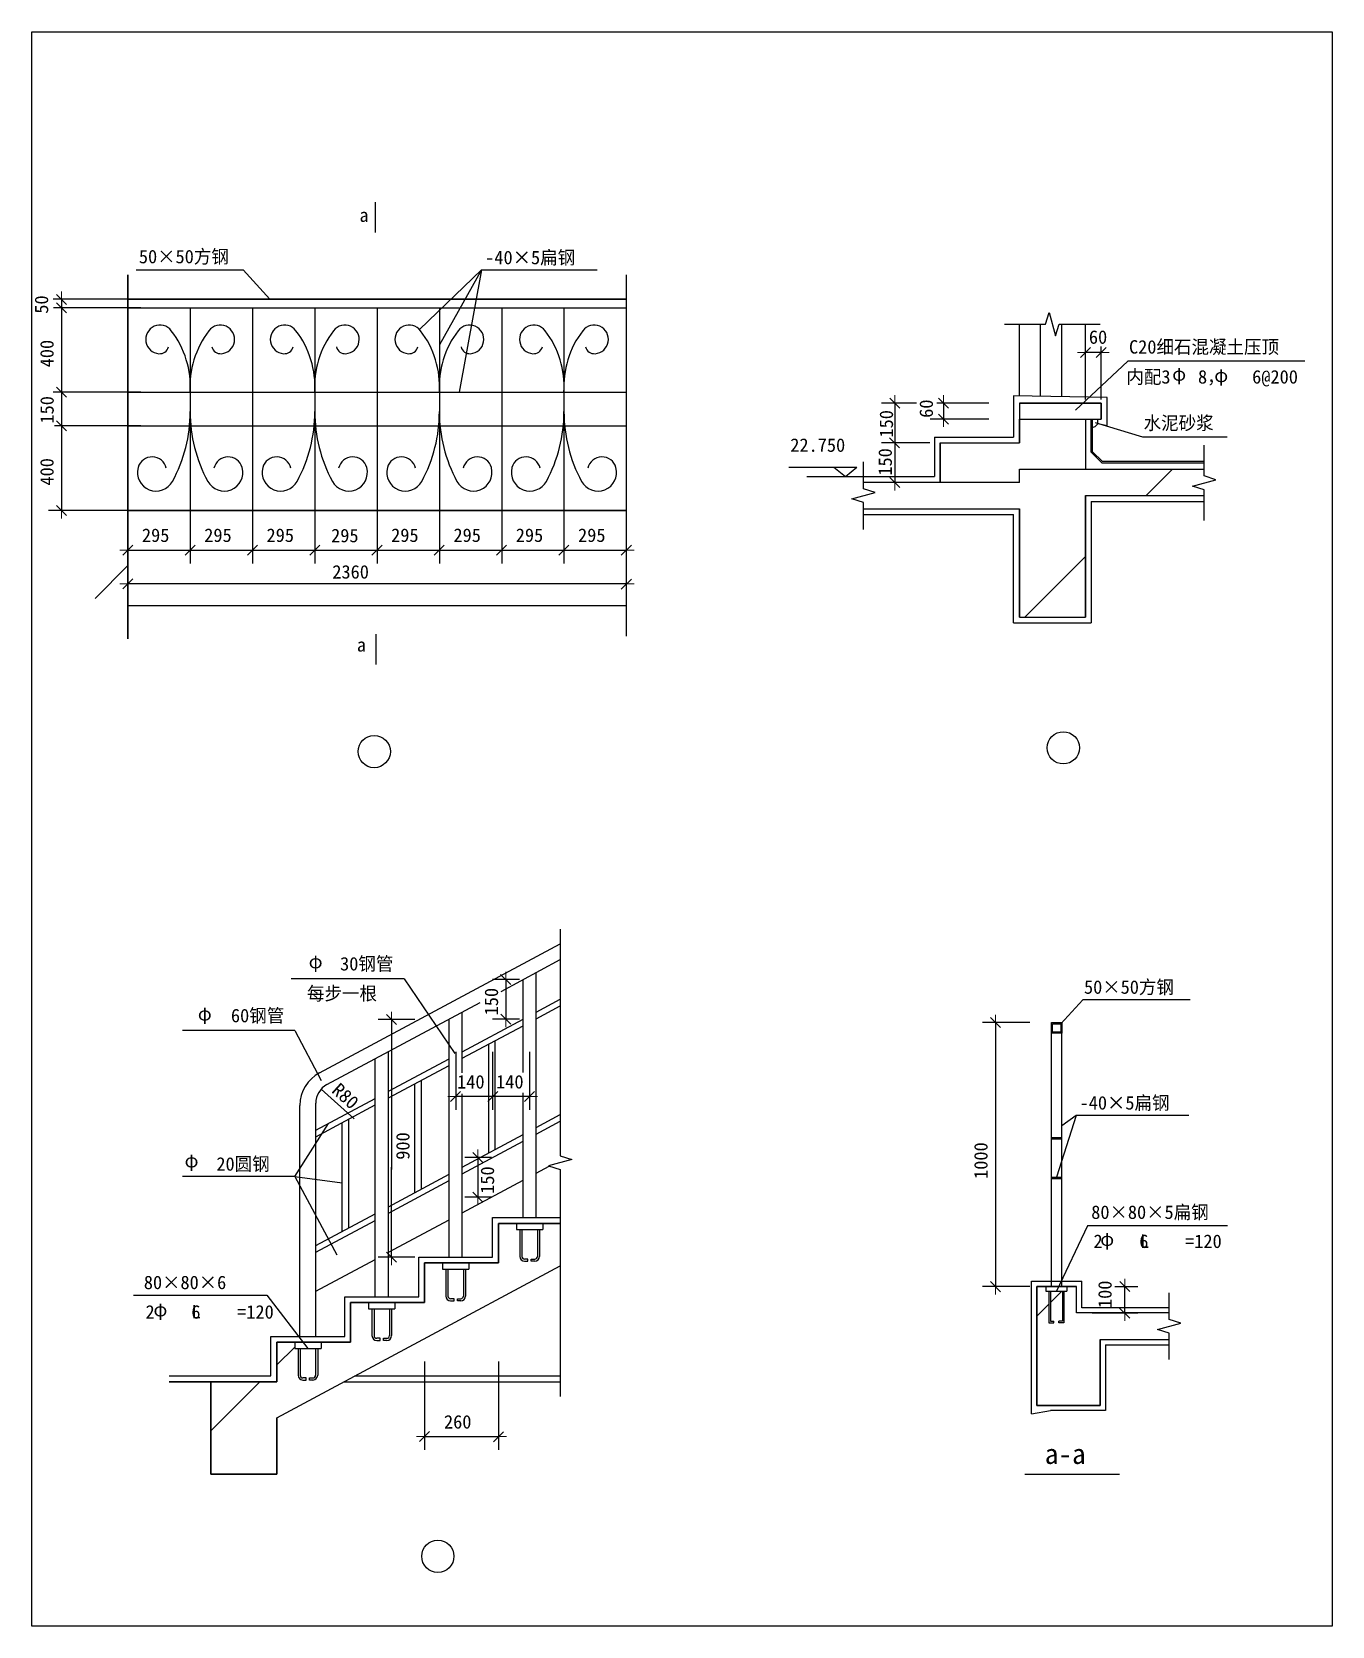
# Model space of a CAD drawing. Header units: metres. Extents: x 698 to 25323, y 388 to 30586.
import ezdxf

# ---------------------------------------------------------------- set-up
doc = ezdxf.new("R2010")
doc.units = ezdxf.units.M
for name, color, linetype in [('OTHER', 7, 'Continuous'), ('PUB_DIM', 3, 'Continuous'), ('Q', 4, 'Continuous')]:
    doc.layers.add(name, color=color, linetype=linetype)
pattern_1 = [(45, (0, 0), (-3367.6, 3367.6), [])]

# ---------------------------------------------------------------- blocks, each defined once
blk = doc.blocks.new('_DIMX')
at = {"lineweight": 15}
blk.add_line((-150, 0), (150, 0), dxfattribs=at)
blk.add_lwpolyline([(-93.77, -95.45), (95.93, 94.4)])

msp = doc.modelspace()

# ---------------------------------------------------------------- hatches: boundary and pattern name
h = msp.add_hatch()
h.set_pattern_fill('ANSI31', scale=4000)
h.paths.add_polyline_path([(1893.05, 25981.41), (2514.88, 25981.41), (2514.88, 19140.35), (1893.05, 19140.35)])
h = msp.add_hatch()
h.set_pattern_fill('ANSI31', scale=4000)
h.paths.add_polyline_path([(12576.7, 25981.41), (11954.88, 25981.41), (11954.88, 19140.35), (12576.7, 19140.35)])
h = msp.add_hatch()
h.set_pattern_fill('AN33C', scale=1500)
h.set_pattern_definition(pattern_1)
h.paths.add_polyline_path([(19401.26, 23552.12), (19401.26, 23252.12), (20951.26, 23252.12), (20951.26, 23552.12)])
h.paths.add_polyline_path([(19401.26, 22302.12), (19401.26, 22052.12), (16446.68, 22052.12), (16446.68, 21932.12), (16666.68, 21862.12), (16226.68, 21742.12), (16446.68, 21672.12), (16446.68, 21552.12), (19401.26, 21552.12), (19401.26, 19502.12), (20651.26, 19502.12), (20651.26, 21802.12), (22900.65, 21802.12), (22900.65, 21914.3), (22680.65, 21984.3), (23120.65, 22104.3), (22900.65, 22174.3), (22900.65, 22302.12)])
h = msp.add_hatch()
h.set_pattern_fill('ANSI31', scale=4000)
h.paths.add_polyline_path([(19401.26, 21552.12), (19401.26, 19502.12), (20651.26, 19502.12), (20651.26, 21802.12), (22900.65, 21802.12), (22900.65, 21914.3), (22680.65, 21984.3), (23120.65, 22104.3), (22900.65, 22174.3), (22900.65, 22302.12), (19401.26, 22302.12), (19401.26, 22052.12), (16446.68, 22052.12), (16446.68, 21932.12), (16666.68, 21862.12), (16226.68, 21742.12), (16446.68, 21672.12), (16446.68, 21552.12)])
h.paths.add_polyline_path([(20651.26, 22302.12), (20651.26, 23252.12), (19401.26, 23252.12), (19401.26, 22802.12), (17901.26, 22802.12), (17901.26, 22052.12), (19401.26, 22052.12), (19401.26, 22302.12)])
h.paths.add_polyline_path([(20951.26, 23252.12), (20951.26, 23552.12), (19401.26, 23552.12), (19401.26, 23252.12)])
h = msp.add_hatch()
h.set_pattern_fill('ANSI31', scale=4000)
h.paths.add_polyline_path([(10704, 7212.53), (10704, 8016.62), (10374.37, 8016.62), (10374.37, 7899.67), (10310.4, 7899.67), (10310.4, 7389.67, -0.41), (10220.4, 7299.67), (10156.16, 7299.67), (10156.16, 7339.67), (10220.4, 7339.67, 0.41), (10270.4, 7389.67), (10270.4, 7899.67), (9978.35, 7899.67), (9978.35, 7389.67, 0.41), (10028.35, 7339.67), (10092.58, 7339.67), (10092.58, 7299.67), (10028.35, 7299.67, -0.41), (9938.35, 7389.67), (9938.35, 7899.67), (9874.37, 7899.67), (9874.37, 8016.62), (9534.37, 8016.62), (9534.37, 7266.62), (8974.37, 7266.62), (8974.37, 7149.67), (8910.4, 7149.67), (8910.4, 6639.67, -0.41), (8820.4, 6549.67), (8756.16, 6549.67), (8756.16, 6589.67), (8820.4, 6589.67, 0.41), (8870.4, 6639.67), (8870.4, 7149.67), (8578.35, 7149.67), (8578.35, 6639.67, 0.41), (8628.35, 6589.67), (8692.58, 6589.67), (8692.58, 6549.67), (8628.35, 6549.67, -0.41), (8538.35, 6639.67), (8538.35, 7149.67), (8474.37, 7149.67), (8474.37, 7266.62), (8134.37, 7266.62), (8134.37, 6516.62), (7574.37, 6516.62), (7574.37, 6399.67), (7510.4, 6399.67), (7510.4, 5889.67, -0.41), (7420.4, 5799.67), (7356.16, 5799.67), (7356.16, 5839.67), (7420.4, 5839.67, 0.41), (7470.4, 5889.67), (7470.4, 6399.67), (7178.35, 6399.67), (7178.35, 5889.67, 0.41), (7228.35, 5839.67), (7292.58, 5839.67), (7292.58, 5799.67), (7228.35, 5799.67, -0.41), (7138.35, 5889.67), (7138.35, 6399.67), (7074.37, 6399.67), (7074.37, 6516.62), (6734.37, 6516.62), (6734.37, 5766.62), (6174.37, 5766.62), (6174.37, 5649.67), (6110.4, 5649.67), (6110.4, 5139.67, -0.41), (6020.4, 5049.67), (5956.16, 5049.67), (5956.16, 5089.67), (6020.4, 5089.67, 0.41), (6070.4, 5139.67), (6070.4, 5649.67), (5778.35, 5649.67), (5778.35, 5139.67, 0.41), (5828.35, 5089.67), (5892.58, 5089.67), (5892.58, 5049.67), (5828.35, 5049.67, -0.41), (5738.35, 5139.67), (5738.35, 5649.67), (5674.37, 5649.67), (5674.37, 5766.62), (5334.37, 5766.62), (5334.37, 5016.62), (4084.37, 5016.62), (4084.37, 3266.62), (5334.37, 3266.62), (5334.37, 4335.94)])
h = msp.add_hatch()
h.set_pattern_fill('AN33C', scale=1500)
h.set_pattern_definition(pattern_1)
h.paths.add_polyline_path([(10704, 7212.53), (10704, 8016.62), (10374.37, 8016.62), (10374.37, 7899.67), (10310.4, 7899.67), (10310.4, 7389.67, -0.41), (10220.4, 7299.67), (10156.16, 7299.67), (10156.16, 7339.67), (10220.4, 7339.67, 0.41), (10270.4, 7389.67), (10270.4, 7899.67), (9978.35, 7899.67), (9978.35, 7389.67, 0.41), (10028.35, 7339.67), (10092.58, 7339.67), (10092.58, 7299.67), (10028.35, 7299.67, -0.41), (9938.35, 7389.67), (9938.35, 7899.67), (9874.37, 7899.67), (9874.37, 8016.62), (9534.37, 8016.62), (9534.37, 7266.62), (8974.37, 7266.62), (8974.37, 7149.67), (8910.4, 7149.67), (8910.4, 6639.67, -0.41), (8820.4, 6549.67), (8756.16, 6549.67), (8756.16, 6589.67), (8820.4, 6589.67, 0.41), (8870.4, 6639.67), (8870.4, 7149.67), (8578.35, 7149.67), (8578.35, 6639.67, 0.41), (8628.35, 6589.67), (8692.58, 6589.67), (8692.58, 6549.67), (8628.35, 6549.67, -0.41), (8538.35, 6639.67), (8538.35, 7149.67), (8474.37, 7149.67), (8474.37, 7266.62), (8134.37, 7266.62), (8134.37, 6516.62), (7574.37, 6516.62), (7574.37, 6399.67), (7510.4, 6399.67), (7510.4, 5889.67, -0.41), (7420.4, 5799.67), (7356.16, 5799.67), (7356.16, 5839.67), (7420.4, 5839.67, 0.41), (7470.4, 5889.67), (7470.4, 6399.67), (7178.35, 6399.67), (7178.35, 5889.67, 0.41), (7228.35, 5839.67), (7292.58, 5839.67), (7292.58, 5799.67), (7228.35, 5799.67, -0.41), (7138.35, 5889.67), (7138.35, 6399.67), (7074.37, 6399.67), (7074.37, 6516.62), (6734.37, 6516.62), (6734.37, 5766.62), (6174.37, 5766.62), (6174.37, 5649.67), (6110.4, 5649.67), (6110.4, 5139.67, -0.41), (6020.4, 5049.67), (5956.16, 5049.67), (5956.16, 5089.67), (6020.4, 5089.67, 0.41), (6070.4, 5139.67), (6070.4, 5649.67), (5778.35, 5649.67), (5778.35, 5139.67, 0.41), (5828.35, 5089.67), (5892.58, 5089.67), (5892.58, 5049.67), (5828.35, 5049.67, -0.41), (5738.35, 5139.67), (5738.35, 5649.67), (5674.37, 5649.67), (5674.37, 5766.62), (5334.37, 5766.62), (5334.37, 5016.62), (4084.37, 5016.62), (4084.37, 3266.62), (5334.37, 3266.62), (5334.37, 4335.94)])
h = msp.add_hatch()
h.set_pattern_fill('ANSI31', scale=4000)
h.paths.add_polyline_path([(19730.65, 4569.03), (20930.65, 4569.03), (20930.65, 5819.03), (22237.07, 5819.03), (22237.07, 5939.03), (22017.07, 6009.03), (22457.07, 6129.03), (22237.07, 6199.03), (22237.07, 6319.03), (20480.65, 6319.03), (20480.65, 6819.03), (20300.46, 6819.03), (20300.46, 6735.27), (20244.03, 6735.27), (20244.03, 6135.27), (20149.08, 6135.27), (20149.08, 6165.27), (20214.03, 6165.27), (20214.03, 6735.27), (19986.9, 6735.27), (19986.9, 6165.27), (20051.84, 6165.27), (20051.84, 6135.27), (19956.9, 6135.27), (19956.9, 6735.27), (19900.46, 6735.27), (19900.46, 6819.03), (19730.65, 6819.03)])
h = msp.add_hatch()
h.set_pattern_fill('AN33C', scale=1500)
h.set_pattern_definition(pattern_1)
h.paths.add_polyline_path([(20244.03, 6135.27), (20149.08, 6135.27), (20149.08, 6165.27), (20214.03, 6165.27), (20214.03, 6735.27), (19986.9, 6735.27), (19986.9, 6165.27), (20051.84, 6165.27), (20051.84, 6135.27), (19956.9, 6135.27), (19956.9, 6735.27), (19900.46, 6735.27), (19900.46, 6819.03), (19730.65, 6819.03), (19730.65, 4569.03), (20930.65, 4569.03), (20930.65, 5819.03), (22237.07, 5819.03), (22237.07, 5939.03), (22017.07, 6009.03), (22457.07, 6129.03), (22237.07, 6199.03), (22237.07, 6319.03), (20480.65, 6319.03), (20480.65, 6819.03), (20300.46, 6819.03), (20300.46, 6735.27), (20244.03, 6735.27)])

# ---------------------------------------------------------------- linework, layer by layer
for p, q in [((2514.88, 25981.41), (2514.88, 19087.74)), ((2514.88, 19087.74), (2514.88, 25981.41)), ((2670.19, 26076.91), (4696.83, 26076.91)), ((4696.83, 26076.91), (5205.05, 25520.96)), ((9216, 26076.91), (8039.19, 24948.44)), ((9216, 26076.91), (8414.88, 24658.16)), ((9216, 26076.91), (8791.94, 23760.96)), ((9216, 26076.91), (11406.08, 26076.91)), ((11954.88, 25981.41), (11954.88, 19140.35)), ((11954.88, 25981.41), (11954.88, 19140.35)), ((2514.88, 25520.96), (11954.88, 25520.96)), ((11954.88, 25520.96), (2514.88, 25520.96)), ((2514.88, 25360.96), (11954.88, 25360.96)), ((2514.88, 25360.96), (11954.88, 25360.96)), ((3694.88, 25360.96), (3694.88, 21520.96)), ((4874.88, 25360.96), (4874.88, 21520.96)), ((6054.88, 25360.96), (6054.88, 21520.96)), ((7234.88, 25360.96), (7234.88, 21520.96)), ((8414.88, 25360.96), (8414.88, 21520.96)), ((9594.88, 25360.96), (9594.88, 21520.96)), ((10774.88, 25360.96), (10774.88, 21520.96)), ((19401.26, 23692.65), (19401.26, 25049.53)), ((19801.26, 23685.29), (19801.26, 25049.53)), ((20201.26, 23677.94), (20201.26, 25049.53)), ((20651.26, 23669.66), (20651.26, 25049.53)), ((21454.44, 24351.34), (20462.65, 23417.89)), ((24805.63, 24351.34), (21454.44, 24351.34)), ((2514.88, 23760.96), (11954.88, 23760.96)), ((21061.26, 23662.12), (19291.26, 23694.67)), ((19291.26, 23694.67), (19291.26, 22912.12)), ((21061.26, 23123.71), (21061.26, 23662.12)), ((19401.26, 23552.12), (20951.26, 23552.12)), ((19401.26, 23552.12), (19401.26, 22802.12)), ((20951.26, 23552.12), (19401.26, 23552.12)), ((19401.26, 23552.12), (19401.26, 23252.12)), ((20951.26, 23552.12), (20951.26, 23252.12)), ((20951.26, 23252.12), (20951.26, 23552.12)), ((2514.88, 23120.96), (11954.88, 23120.96)), ((19401.26, 23252.12), (20951.26, 23252.12)), ((19401.26, 22802.12), (19401.26, 23252.12)), ((19401.26, 23252.12), (20651.26, 23252.12)), ((19401.26, 23252.12), (20951.26, 23252.12)), ((20651.26, 23252.12), (20651.26, 22302.12)), ((20651.26, 23252.12), (20651.26, 22302.12)), ((20761.26, 22623.8), (20761.26, 23252.12)), ((20786.26, 22634.16), (20786.26, 23252.12)), ((21741.26, 22909.22), (20844.18, 23182.54)), ((20885.62, 23164.34), (20885.62, 23252.12)), ((21061.26, 23123.71), (20885.62, 23164.34)), ((17791.26, 22912.12), (17791.26, 22162.12)), ((17791.26, 22912.12), (19291.26, 22912.12)), ((17901.26, 22802.12), (17901.26, 22052.12)), ((17901.26, 22802.12), (19401.26, 22802.12)), ((17901.26, 22052.12), (17901.26, 22802.12)), ((17901.26, 22802.12), (19401.26, 22802.12)), ((23334.16, 22909.22), (21741.26, 22909.22)), ((20961.26, 22423.8), (20761.26, 22623.8)), ((20971.62, 22448.8), (20786.26, 22634.16)), ((20961.26, 22423.8), (22900.65, 22423.8)), ((22900.65, 22448.8), (20971.62, 22448.8)), ((15375.59, 22162.12), (17791.26, 22162.12)), ((19401.26, 22052.12), (16446.68, 22052.12)), ((19401.26, 22052.12), (16446.68, 22052.12)), ((19401.26, 22302.12), (22900.65, 22302.12)), ((19401.26, 22052.12), (19401.26, 22302.12)), ((19401.26, 22302.12), (22900.65, 22302.12)), ((20651.26, 21802.12), (20651.26, 19502.12)), ((20651.26, 21802.12), (22900.65, 21802.12)), ((20651.26, 19502.12), (20651.26, 21802.12)), ((20651.26, 21802.12), (22900.65, 21802.12)), ((2514.88, 21520.96), (11954.88, 21520.96)), ((11954.88, 21520.96), (2514.88, 21520.96)), ((16446.68, 21552.12), (19401.26, 21552.12)), ((16446.68, 21552.12), (19401.26, 21552.12)), ((16446.68, 21442.12), (19291.26, 21442.12)), ((19291.26, 19392.12), (19291.26, 21442.12)), ((19401.26, 19502.12), (19401.26, 21552.12)), ((19401.26, 21552.12), (19401.26, 19502.12)), ((20761.26, 21692.12), (20761.26, 19392.12)), ((20761.26, 21692.12), (22900.65, 21692.12)), ((2514.88, 19720.96), (11954.88, 19720.96)), ((2514.88, 19720.96), (11954.88, 19720.96)), ((19291.26, 19392.12), (20761.26, 19392.12)), ((19401.26, 19502.12), (20651.26, 19502.12)), ((19401.26, 19502.12), (20651.26, 19502.12)), ((6143.82, 10869.18), (10704, 13312.13)), ((9583.61, 12411.92), (10704, 13012.13)), ((10249.37, 8126.62), (10249.37, 12768.58)), ((7750.85, 12647.22), (5608.14, 12647.22)), ((7750.85, 12647.22), (8705.4, 11236.46)), ((9999.37, 10876.44), (9999.37, 12634.65)), ((6285.48, 10645.07), (9185.63, 12198.72)), ((10249.37, 12018.58), (10704, 12262.13)), ((10249.37, 11893.58), (10704, 12137.13)), ((20603.65, 12249.54), (20185.65, 11799.03)), ((22634.14, 12249.54), (20603.65, 12249.54)), ((8599.37, 7376.62), (8599.37, 11884.65)), ((8849.37, 10869.57), (8849.37, 12018.58)), ((8849.37, 11268.58), (9999.37, 11884.65)), ((20005.65, 11819.03), (20205.65, 11819.03)), ((20005.65, 11619.03), (20005.65, 11819.03)), ((20205.65, 11819.03), (20205.65, 11619.03)), ((5675.22, 11668.9), (3551.64, 11668.9)), ((5675.22, 11668.9), (6175.49, 10725.86)), ((8849.37, 11143.58), (9999.37, 11759.65)), ((9474.37, 9417.66), (9474.37, 11478.4)), ((20005.65, 6819.03), (20005.65, 11619.03)), ((20205.65, 11619.03), (20005.65, 11619.03)), ((20205.65, 6819.03), (20205.65, 11619.03)), ((7449.37, 6626.62), (7449.37, 11268.58)), ((9349.37, 9350.7), (9349.37, 11411.44)), ((7199.37, 6626.62), (7199.37, 11134.65)), ((7449.37, 10518.58), (8599.37, 11134.65)), ((7449.37, 10393.58), (8599.37, 11009.65)), ((7949.37, 8600.7), (7949.37, 10661.44)), ((8074.37, 8667.66), (8074.37, 10728.4)), ((6074.37, 9781.97), (7199.37, 10384.65)), ((6074.37, 5876.62), (6074.37, 10292.48)), ((8849.37, 7376.62), (8849.37, 10469.43)), ((9999.37, 8126.62), (9999.37, 10489.31)), ((5774.37, 5876.62), (5774.37, 10252.14)), ((6074.37, 9656.97), (7199.37, 10259.65)), ((6699.37, 7931.05), (6699.37, 9991.79)), ((10249.37, 9832.84), (10704, 10076.39)), ((20474.27, 10059.54), (20105.65, 8894.03)), ((20474.27, 10059.54), (20205.65, 9863.51)), ((22612.05, 10059.54), (20474.27, 10059.54)), ((5675.22, 8906.72), (6313.92, 9910.3)), ((6574.37, 7864.09), (6574.37, 9924.83)), ((8849.37, 9082.84), (9999.37, 9698.91)), ((10249.37, 9707.84), (10704, 9951.39)), ((8849.37, 8957.84), (9999.37, 9573.91)), ((20005.65, 9644.03), (20205.65, 9644.03)), ((20005.65, 9619.03), (20205.65, 9619.03)), ((10249.37, 8968.58), (10495.83, 9100.61)), ((5675.22, 8906.72), (3551.64, 8906.72)), ((5675.22, 8906.72), (6574.37, 8782.78)), ((5675.22, 8906.72), (6471.76, 7419.86)), ((7449.37, 8332.84), (8599.37, 8948.91)), ((7449.37, 8210.69), (8599.37, 8826.76)), ((8849.37, 8218.58), (9999.37, 8834.65)), ((20005.65, 8894.03), (20205.65, 8894.03)), ((20005.65, 8869.03), (20205.65, 8869.03)), ((6074.37, 7596.23), (7199.37, 8198.91)), ((6074.37, 7471.23), (7199.37, 8073.91)), ((7449.37, 7468.58), (8599.37, 8084.65)), ((9424.37, 8126.62), (10704, 8126.62)), ((9424.37, 7376.62), (9424.37, 8126.62)), ((9534.37, 8016.62), (10704, 8016.62)), ((9534.37, 7266.62), (9534.37, 8016.62)), ((10704, 8015.25), (9534.37, 8015.25)), ((9534.37, 8015.25), (9534.37, 7266.62)), ((9874.37, 8016.62), (9874.37, 7899.67)), ((9874.37, 7899.67), (10374.37, 7899.67)), ((9938.35, 7899.67), (9938.35, 7389.67)), ((9978.35, 7899.67), (9978.35, 7389.67)), ((10270.4, 7899.67), (10270.4, 7389.67)), ((10310.4, 7899.67), (10310.4, 7389.67)), ((10374.37, 8016.62), (10374.37, 7899.67)), ((20687.45, 7968.41), (20100.46, 6735.27)), ((23340, 7968.41), (20687.45, 7968.41)), ((6074.37, 6731.97), (7199.37, 7334.65)), ((8024.37, 7376.62), (9424.37, 7376.62)), ((8024.37, 6626.62), (8024.37, 7376.62)), ((8134.37, 7266.62), (9534.37, 7266.62)), ((8134.37, 6516.62), (8134.37, 7266.62)), ((9534.37, 7266.62), (8134.37, 7266.62)), ((8134.37, 7266.62), (8134.37, 6516.62)), ((8474.37, 7266.62), (8474.37, 7149.67)), ((8974.37, 7266.62), (8974.37, 7149.67)), ((10092.58, 7339.67), (10028.35, 7339.67)), ((10028.35, 7299.67), (10092.58, 7299.67)), ((10092.58, 7299.67), (10092.58, 7339.67)), ((10156.16, 7339.67), (10220.4, 7339.67)), ((10156.16, 7299.67), (10156.16, 7339.67)), ((10220.4, 7299.67), (10156.16, 7299.67)), ((5334.37, 4335.94), (10704, 7212.53)), ((5334.37, 4335.94), (10704, 7212.53)), ((8474.37, 7149.67), (8974.37, 7149.67)), ((8538.35, 7149.67), (8538.35, 6639.67)), ((8578.35, 7149.67), (8578.35, 6639.67)), ((8870.4, 7149.67), (8870.4, 6639.67)), ((8910.4, 7149.67), (8910.4, 6639.67)), ((2620.51, 6654.78), (5150.24, 6654.78)), ((5150.24, 6654.78), (5924.37, 5649.67)), ((19630.65, 6919.03), (20580.65, 6919.03)), ((19630.65, 4408.82), (19630.65, 6919.03)), ((19730.65, 6819.03), (20480.65, 6819.03)), ((19730.65, 4569.03), (19730.65, 6819.03)), ((20480.65, 6819.03), (19730.65, 6819.03)), ((19730.65, 6819.03), (19730.65, 4569.03)), ((19900.46, 6819.04), (19900.46, 6735.27)), ((19900.46, 6735.27), (20300.46, 6735.27)), ((19956.9, 6735.27), (19956.9, 6135.27)), ((19986.9, 6735.27), (19986.9, 6165.27)), ((20214.03, 6735.27), (20214.03, 6165.27)), ((20244.03, 6735.27), (20244.03, 6135.27)), ((20300.46, 6819.04), (20300.46, 6735.27)), ((20480.65, 6319.03), (20480.65, 6819.03)), ((20480.65, 6319.03), (20480.65, 6819.03)), ((20580.65, 6419.03), (20580.65, 6919.03)), ((6624.37, 6626.62), (8024.37, 6626.62)), ((6624.37, 5876.62), (6624.37, 6626.62)), ((6734.37, 6516.62), (8134.37, 6516.62)), ((6734.37, 5766.62), (6734.37, 6516.62)), ((8134.37, 6516.62), (6734.37, 6516.62)), ((6734.37, 6516.62), (6734.37, 5766.62)), ((7074.37, 6516.62), (7074.37, 6399.67)), ((7074.37, 6399.67), (7574.37, 6399.67)), ((7138.35, 6399.67), (7138.35, 5889.67)), ((7178.35, 6399.67), (7178.35, 5889.67)), ((7470.4, 6399.67), (7470.4, 5889.67)), ((7510.4, 6399.67), (7510.4, 5889.67)), ((7574.37, 6516.62), (7574.37, 6399.67)), ((8692.58, 6589.67), (8628.35, 6589.67)), ((8628.35, 6549.67), (8692.58, 6549.67)), ((8692.58, 6549.67), (8692.58, 6589.67)), ((8756.16, 6589.67), (8820.4, 6589.67)), ((8756.16, 6549.67), (8756.16, 6589.67)), ((8820.4, 6549.67), (8756.16, 6549.67)), ((22237.07, 6419.03), (20580.65, 6419.03)), ((19956.9, 6135.27), (20051.84, 6135.27)), ((19986.9, 6165.27), (20051.84, 6165.27)), ((20051.84, 6135.27), (20051.84, 6165.27)), ((20149.08, 6135.27), (20149.08, 6165.27)), ((20214.03, 6165.27), (20149.08, 6165.27)), ((20244.03, 6135.27), (20149.08, 6135.27)), ((22237.07, 6319.03), (20480.65, 6319.03)), ((22237.07, 6319.03), (20480.65, 6319.03)), ((5224.37, 5126.62), (5224.37, 5876.62)), ((5224.37, 5876.62), (6624.37, 5876.62)), ((5334.37, 5016.62), (5334.37, 5766.62)), ((5334.37, 5766.62), (6734.37, 5766.62)), ((6734.37, 5766.62), (5334.37, 5766.62)), ((5334.37, 5766.62), (5334.37, 5016.62)), ((5674.37, 5766.62), (5674.37, 5649.67)), ((6174.37, 5766.62), (6174.37, 5649.67)), ((7292.58, 5839.67), (7228.35, 5839.67)), ((7228.35, 5799.67), (7292.58, 5799.67)), ((7292.58, 5799.67), (7292.58, 5839.67)), ((7356.16, 5839.67), (7420.4, 5839.67)), ((7356.16, 5799.67), (7356.16, 5839.67)), ((7420.4, 5799.67), (7356.16, 5799.67)), ((20930.65, 5819.03), (22237.07, 5819.03)), ((20930.65, 5819.03), (20930.65, 4569.03)), ((20930.65, 4569.03), (20930.65, 5819.03)), ((20930.65, 5819.03), (22237.07, 5819.03)), ((5674.37, 5649.67), (6174.37, 5649.67)), ((5738.35, 5649.67), (5738.35, 5139.67)), ((5778.35, 5649.67), (5778.35, 5139.67)), ((6070.4, 5649.67), (6070.4, 5139.67)), ((6110.4, 5649.67), (6110.4, 5139.67)), ((21030.65, 5719.03), (22237.07, 5719.03)), ((21030.65, 5719.03), (21030.65, 4469.03)), ((3295.72, 5126.62), (5224.37, 5126.62)), ((3295.72, 5016.62), (5334.37, 5016.62)), ((4084.37, 5016.62), (3295.72, 5016.62)), ((4084.37, 3266.62), (4084.37, 5016.62)), ((5334.37, 5016.62), (4084.37, 5016.62)), ((4084.37, 5016.62), (4084.37, 3266.62)), ((5892.58, 5089.67), (5828.35, 5089.67)), ((5828.35, 5049.67), (5892.58, 5049.67)), ((5892.58, 5049.67), (5892.58, 5089.67)), ((5956.16, 5089.67), (6020.4, 5089.67)), ((5956.16, 5049.67), (5956.16, 5089.67)), ((6020.4, 5049.67), (5956.16, 5049.67)), ((6604.96, 5016.62), (10704, 5016.62)), ((6604.96, 5016.62), (10704, 5016.62)), ((6810.3, 5126.62), (10704, 5126.62)), ((20930.65, 4569.03), (19730.65, 4569.03)), ((19730.65, 4569.03), (20930.65, 4569.03)), ((5334.37, 4335.94), (5334.37, 3266.62)), ((5334.37, 3266.62), (5334.37, 4335.94)), ((19630.65, 4408.82), (19991.56, 4469.03)), ((21030.65, 4469.03), (19991.56, 4469.03)), ((5334.37, 3266.62), (4084.37, 3266.62)), ((4084.37, 3266.62), (5334.37, 3266.62))]:
    msp.add_line(p, q)
for points in [[(697.52, 30586.43), (25322.97, 30586.43), (25322.97, 387.85), (697.52, 387.85)], [(20025.65, 11799.03), (20185.65, 11799.03), (20185.65, 11639.03), (20025.65, 11639.03)]]:
    msp.add_lwpolyline(points, close=True)
for points in [[(19401.26, 22052.12), (19401.26, 22302.12)], [(19505.74, 3267.61), (21294.51, 3267.61)]]:
    msp.add_lwpolyline(points)
for centre in [(7181.16, 16953.53), (20232.07, 17024.49), (8386.14, 1710.25)]:
    msp.add_circle(centre, 305.5)
for centre, radius, start, end in [((3123.78, 24761.06), 270.74, 37.62, 265.89), ((1966.97, 23869.4), 1731.31, 356.41, 37.62), ((5422.79, 23869.4), 1731.31, 142.38, 183.59), ((4265.97, 24761.06), 270.74, 274.11, 142.38), ((5483.78, 24761.06), 270.74, 37.62, 265.89), ((4326.97, 23869.4), 1731.31, 356.41, 37.62), ((7782.79, 23869.4), 1731.31, 142.38, 183.59), ((6625.97, 24761.06), 270.74, 274.11, 142.38), ((7843.78, 24761.06), 270.74, 37.62, 265.89), ((6686.97, 23869.4), 1731.31, 356.41, 37.62), ((10142.79, 23869.4), 1731.31, 142.38, 183.59), ((8985.97, 24761.06), 270.74, 274.11, 142.38), ((10203.78, 24761.06), 270.74, 37.62, 265.89), ((9046.97, 23869.4), 1731.31, 356.41, 37.62), ((12502.79, 23869.4), 1731.31, 142.38, 183.59), ((11345.97, 24761.06), 270.74, 274.11, 142.38), ((3116.89, 24665.1), 174.54, 265.89, 344.49), ((4272.86, 24665.1), 174.54, 195.51, 274.11), ((5476.89, 24665.1), 174.54, 265.89, 344.49), ((6632.86, 24665.1), 174.54, 195.51, 274.11), ((7836.89, 24665.1), 174.54, 265.89, 344.49), ((8992.86, 24665.1), 174.54, 195.51, 274.11), ((10196.89, 24665.1), 174.54, 265.89, 344.49), ((11352.86, 24665.1), 174.54, 195.51, 274.11), ((945.38, 23384.45), 2749.51, 331.5, 0.21), ((6444.37, 23384.45), 2749.51, 179.79, 208.5), ((3305.38, 23384.45), 2749.51, 331.5, 0.21), ((8804.37, 23384.45), 2749.51, 179.79, 208.5), ((5665.38, 23384.45), 2749.51, 331.5, 0.21), ((11164.37, 23384.45), 2749.51, 179.79, 208.5), ((8025.38, 23384.45), 2749.51, 331.5, 0.21), ((13524.37, 23384.45), 2749.51, 179.79, 208.5), ((20778.44, 23220.65), 121.07, 261.85, 332.28), ((2975.11, 22261.77), 274.69, 12.53, 164.93), ((4414.64, 22261.77), 274.69, 15.07, 167.47), ((5335.11, 22261.77), 274.69, 12.53, 164.93), ((6774.64, 22261.77), 274.69, 15.07, 167.47), ((7695.11, 22261.77), 274.69, 12.53, 164.93), ((9134.64, 22261.77), 274.69, 15.07, 167.47), ((10055.11, 22261.77), 274.69, 12.53, 164.93), ((11494.64, 22261.77), 274.69, 15.07, 167.47), ((3051.16, 22241.29), 353.45, 164.93, 331.5), ((4338.59, 22241.29), 353.45, 208.5, 15.07), ((5411.16, 22241.29), 353.45, 164.93, 331.5), ((6698.59, 22241.29), 353.45, 208.5, 15.07), ((7771.16, 22241.29), 353.45, 164.93, 331.5), ((9058.59, 22241.29), 353.45, 208.5, 15.07), ((10131.16, 22241.29), 353.45, 164.93, 331.5), ((11418.59, 22241.29), 353.45, 208.5, 15.07), ((6474.37, 10252.14), 700, 118.18, 180), ((6474.37, 10292.48), 400, 118.18, 180), ((10028.35, 7389.67), 90, 180, 270), ((10028.35, 7389.67), 50, 180, 270), ((10220.4, 7389.67), 50, 270, 0), ((10220.4, 7389.67), 90, 270, 0), ((8628.35, 6639.67), 90, 180, 270), ((8628.35, 6639.67), 50, 180, 270), ((8820.4, 6639.67), 50, 270, 0), ((8820.4, 6639.67), 90, 270, 0), ((7228.35, 5889.67), 90, 180, 270), ((7228.35, 5889.67), 50, 180, 270), ((7420.4, 5889.67), 50, 270, 0), ((7420.4, 5889.67), 90, 270, 0), ((5828.35, 5139.67), 90, 180, 270), ((5828.35, 5139.67), 50, 180, 270), ((6020.4, 5139.67), 50, 270, 0), ((6020.4, 5139.67), 90, 270, 0)]:
    msp.add_arc(centre, radius, start, end)
at = {"layer": 'OTHER'}
for p, q in [((19896.26, 25049.53), (19966.26, 25269.53)), ((19966.26, 25269.53), (20086.26, 24829.53)), ((19121.26, 25049.53), (19896.26, 25049.53)), ((20086.26, 24829.53), (20156.26, 25049.53)), ((20156.26, 25049.53), (20931.26, 25049.53)), ((22900.65, 22174.3), (22900.65, 22760.19)), ((16446.68, 21932.12), (16446.68, 22442.12)), ((22680.65, 21984.3), (23120.65, 22104.3)), ((23120.65, 22104.3), (22900.65, 22174.3)), ((16226.68, 21742.12), (16666.68, 21862.12)), ((16666.68, 21862.12), (16446.68, 21932.12)), ((22900.65, 21914.3), (22680.65, 21984.3)), ((22900.65, 21328.41), (22900.65, 21914.3)), ((16446.68, 21672.12), (16226.68, 21742.12)), ((16446.68, 21162.12), (16446.68, 21672.12)), ((10704, 13592.13), (10704, 9294.37)), ((10924, 9224.37), (10484, 9104.37)), ((10484, 9104.37), (10704, 9034.37)), ((10704, 9294.37), (10924, 9224.37)), ((10704, 9034.37), (10704, 4736.62)), ((22237.07, 6199.03), (22237.07, 6699.03)), ((22017.07, 6009.03), (22457.07, 6129.03)), ((22457.07, 6129.03), (22237.07, 6199.03)), ((22237.07, 5939.03), (22017.07, 6009.03)), ((22237.07, 5439.03), (22237.07, 5939.03))]:
    msp.add_line(p, q, dxfattribs=at)
at = {"layer": 'PUB_DIM'}
for p, q in [((7198.47, 27363.9), (7198.47, 26788.02)), ((2759.26, 25520.95), (1100.12, 25520.95)), ((1260.52, 25521.95), (1260.52, 25522.95)), ((1260.52, 25520.95), (1260.52, 25360.95)), ((2759.26, 25360.95), (1105.57, 25360.95)), ((2759.26, 25360.95), (1105.83, 25360.95)), ((1260.52, 25359.95), (1260.52, 23761.95)), ((1260.52, 25359.95), (1260.52, 25358.95)), ((20650.27, 24510.84), (20649.27, 24510.84)), ((20651.27, 23620.06), (20651.27, 24760.84)), ((20951.27, 24510.84), (20651.27, 24510.84)), ((20951.27, 23620.06), (20951.27, 24625.18)), ((20952.27, 24510.84), (20953.27, 24510.84)), ((2759.26, 23760.95), (1103.54, 23760.95)), ((2759.26, 23760.95), (1107.53, 23760.95)), ((1260.52, 23761.95), (1260.52, 23762.95)), ((1260.52, 23760.95), (1260.52, 23120.95)), ((17449.42, 23552.12), (16788.1, 23552.12)), ((17038.1, 23551.12), (17038.1, 22803.12)), ((18821.93, 23552.13), (17839.1, 23552.13)), ((17961.13, 23553.13), (17961.13, 23554.13)), ((17961.13, 23552.13), (17961.13, 23252.13)), ((2759.26, 23120.95), (1122.96, 23120.95)), ((2759.26, 23120.95), (1143.1, 23120.95)), ((1260.52, 23119.95), (1260.52, 21521.95)), ((1260.52, 23119.95), (1260.52, 23118.95)), ((18821.93, 23252.13), (17711.13, 23252.13)), ((17961.13, 23251.13), (17961.13, 23250.13)), ((17706.61, 22802.12), (16788.1, 22802.12)), ((17706.61, 22802.12), (16788.1, 22802.12)), ((17038.1, 22803.12), (17038.1, 22804.12)), ((17038.1, 22802.12), (17038.1, 22052.12)), ((15034.9, 22340.3), (16320.94, 22340.3)), ((15887.97, 22340.3), (16104.46, 22162.96)), ((16104.46, 22162.96), (16320.94, 22340.3)), ((17706.61, 22052.12), (16788.1, 22052.12)), ((17038.1, 22051.12), (17038.1, 22050.12)), ((2759.26, 21520.95), (1010.52, 21520.95)), ((2514.88, 21642.01), (2514.88, 20517.04)), ((3694.88, 21642.01), (3694.88, 20517.04)), ((3694.88, 21642.01), (3694.88, 20517.04)), ((4874.88, 21642.01), (4874.88, 20517.04)), ((4874.88, 21642.01), (4874.88, 20517.04)), ((6054.88, 21642.01), (6054.88, 20517.04)), ((6054.88, 21642.01), (6054.88, 20517.04)), ((7234.88, 21642.01), (7234.88, 20517.04)), ((7234.88, 21642.01), (7234.88, 20517.04)), ((8414.88, 21642.01), (8414.88, 20517.04)), ((8414.88, 21642.01), (8414.88, 20517.04)), ((9594.88, 21642.01), (9594.88, 20517.04)), ((9594.88, 21642.01), (9594.88, 20517.04)), ((10774.88, 21642.01), (10774.88, 20517.04)), ((10774.88, 21642.01), (10774.88, 20517.04)), ((11954.88, 21642.01), (11954.88, 20517.04)), ((2514.88, 21377.02), (2514.88, 19878.15)), ((11954.88, 21377.02), (11954.88, 19878.15)), ((2515.88, 20767.04), (3693.88, 20767.04)), ((3695.88, 20767.04), (4873.88, 20767.04)), ((4875.88, 20767.04), (6053.88, 20767.04)), ((6055.88, 20767.04), (7233.88, 20767.04)), ((7235.88, 20767.04), (8413.88, 20767.04)), ((8415.88, 20767.04), (9593.88, 20767.04)), ((9595.88, 20767.04), (10773.88, 20767.04)), ((10775.88, 20767.04), (11953.88, 20767.04)), ((11953.88, 20128.15), (2515.88, 20128.15)), ((7211.3, 19179.31), (7211.3, 18603.43)), ((9931.9, 12634.65), (9421.19, 12634.65)), ((9671.19, 12635.65), (9671.19, 12636.65)), ((9671.19, 12634.65), (9671.19, 11884.65)), ((7952.44, 11876.61), (7258.06, 11876.61)), ((7508.06, 11875.61), (7508.06, 9034.88)), ((9931.9, 11884.65), (9421.19, 11884.65)), ((9671.19, 11883.65), (9671.19, 11882.65)), ((19598.88, 11819.03), (18699.24, 11819.03)), ((18949.24, 11818.03), (18949.24, 6820.03)), ((8724.37, 11265.84), (8724.37, 10170.09)), ((9424.37, 11265.84), (9424.37, 10170.09)), ((9424.37, 11265.84), (9424.37, 10170.09)), ((10124.37, 11265.84), (10124.37, 10170.09)), ((6178.18, 10561.31), (6798.91, 9997.92)), ((9423.37, 10420.09), (8725.37, 10420.09)), ((9423.37, 10420.09), (9422.37, 10420.09)), ((10124.37, 10420.09), (9424.37, 10420.09)), ((10125.37, 10420.09), (10126.37, 10420.09)), ((7508.06, 7377.61), (7508.06, 9083.96)), ((9404.9, 9265.03), (8894.19, 9265.03)), ((9144.19, 9266.03), (9144.19, 9267.03)), ((9144.19, 9265.03), (9144.19, 8515.03)), ((9404.9, 8515.03), (8894.19, 8515.03)), ((9144.19, 8514.03), (9144.19, 8513.03)), ((7952.44, 7376.61), (7258.06, 7376.61)), ((19598.88, 6819.03), (18699.24, 6819.03)), ((21207.9, 6819.03), (21644.65, 6819.03)), ((21394.65, 6320.03), (21394.65, 6818.03)), ((20780.65, 6319.03), (21644.65, 6319.03)), ((8134.37, 5398.77), (8134.37, 3726.53)), ((9534.37, 5398.77), (9534.37, 3726.53)), ((8135.37, 3976.53), (9533.37, 3976.53))]:
    msp.add_line(p, q, dxfattribs=at)

# ---------------------------------------------------------------- block references
for p, rotation in [((1260.52, 25520.95), 270), ((1260.52, 25360.95), 90), ((20951.27, 24510.84), 180), ((1260.52, 23760.95), 270), ((17038.1, 23552.12), 90), ((17961.13, 23552.13), 270), ((1260.52, 23120.95), 90), ((17961.13, 23252.13), 90), ((17038.1, 22802.12), 270), ((17038.1, 22052.12), 90), ((1260.52, 21520.95), 270), ((2514.88, 20767.04), 180), ((3694.88, 20767.04), 180), ((7234.88, 20767.04), 180), ((8414.88, 20767.04), 180), ((9594.88, 20767.04), 180), ((10774.88, 20767.04), 180), ((2514.88, 20128.15), 180), ((9671.19, 12634.65), 270), ((7508.06, 11876.61), 90), ((9671.19, 11884.65), 90), ((18949.24, 11819.03), 90), ((8724.37, 10420.09), 180), ((10124.37, 10420.09), 180), ((9144.19, 9265.03), 270), ((9144.19, 8515.03), 90), ((7508.06, 7376.61), 270), ((18949.24, 6819.03), 270), ((21394.65, 6819.03), 90), ((21394.65, 6319.03), 270), ((8134.37, 3976.53), 180)]:
    msp.add_blockref('_DIMX', p, dxfattribs=dict(at, rotation=rotation))
for p in [(20651.27, 24510.84), (4874.88, 20767.04), (6054.88, 20767.04), (11954.88, 20767.04), (11954.88, 20128.15), (9424.37, 10420.09), (9534.37, 3976.53)]:
    msp.add_blockref('_DIMX', p, dxfattribs=at)

# ---------------------------------------------------------------- texts
for s, height, p in [('a', 255, (6901.22, 26987.99)), ('50×50方钢', 255, (2723.96, 26202.94)), ('-40×5扁钢', 255, (9282.71, 26185.2)), ('60', 255, (20716.57, 24678.49)), ('C20细石混凝土压顶', 255, (21476.27, 24492.33)), ('内配3   8，   6@200', 255, (21426.21, 23924.86)), ('水泥砂浆', 255, (21752.59, 23050.18)), ('295', 255, (2781.47, 20924.84)), ('295', 255, (3961.47, 20924.84)), ('295', 255, (5141.47, 20924.84)), ('295', 255, (6364.48, 20918.7)), ('295', 255, (7501.47, 20924.84)), ('295', 255, (8681.47, 20924.84)), ('295', 255, (9861.47, 20924.84)), ('295', 255, (11041.47, 20924.84)), ('2360', 255, (6386.99, 20230.96)), ('a', 255, (6852.2, 18847.71)), ('   30钢管', 255, (6013.58, 12807.33)), ('每步一根', 255, (5907.96, 12245.08)), ('50×50方钢', 255, (20623.52, 12365.64)), ('   60钢管', 255, (3946.68, 11825.8)), ('140', 255, (8750.76, 10570.95)), ('140', 255, (9489.21, 10571.82)), ('-40×5扁钢', 255, (20539.76, 10172.82)), ('   20圆钢', 255, (3670.58, 9014.85)), ('80×80×5扁钢', 255, (20760.73, 8101.46)), ('2    6    =120', 255, (20803.63, 7550.73)), ('L', 255, (21687.07, 7551.68)), ('80×80×6', 255, (2817.27, 6770.92)), ('2    6    =120', 255, (2849.94, 6212.37)), ('L', 255, (3722.8, 6215.01)), ('260', 255, (8502.29, 4130)), ('a-a', 380, (19881.06, 3460.12))]:
    msp.add_text(s, height=height).set_placement(p)
for s, p in [('50', (1005.69, 25248.15)), ('400', (1108.79, 24232.34)), ('150', (1110.69, 23167.19)), ('60', (17763.17, 23275.85)), ('150', (17006.72, 22902.19)), ('150', (16984.84, 22180.14)), ('400', (1108.79, 21992.34)), ('150', (9526.86, 11956.86)), ('900', (7849.98, 9221.82)), ('1000', (18797.5, 8858.63)), ('150', (9451.49, 8576.64)), ('100', (21147.1, 6413.18))]:
    msp.add_text(s, height=255, rotation=90).set_placement(p)
msp.add_text('22.750', height=255, dxfattribs=at).set_placement((15060.48, 22632.01))
msp.add_text('R80', height=255, rotation=317.77, dxfattribs=at).set_placement((6358.41, 10509.7))
at = {"layer": 'Q'}
for p in [(22294.68, 23978.51), (23091.16, 23952.91), (5939.68, 12848.37), (3840.2, 11859.77), (3589.52, 9077.15), (20931.34, 7590.33), (3000.48, 6255.18)]:
    msp.add_text('φ', height=255, dxfattribs=at).set_placement(p)

doc.saveas('drawing.dxf')
